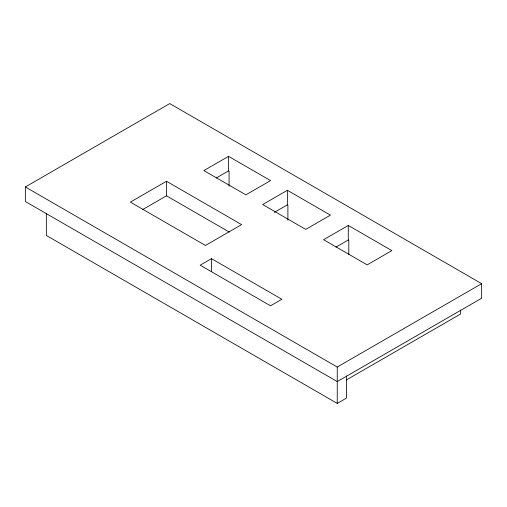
<?xml version="1.0" encoding="UTF-8"?>
<svg xmlns="http://www.w3.org/2000/svg" width="507" height="507" viewBox="0 0 507 507"><rect width="100%" height="100%" fill="white"/><g stroke="black" fill="none" stroke-linecap="round" stroke-linejoin="round"><path stroke-width="0.76" d="M25.35 186.956L169.75 103.586L481.65 283.667L481.65 298.217L337.25 381.581L25.35 201.507L25.35 186.956L337.25 367.03L481.65 283.667M166.486 181.259L130.369 202.116L205.455 245.464L241.573 224.614L166.486 181.259L166.486 195.816L229.284 232.073M228.556 156.34L203.877 170.586L245.889 194.84L270.567 180.593L228.556 156.34L228.556 170.891L216.216 178.014M142.632 209.581L166.486 195.816M287.368 190.29L262.689 204.543L305.746 229.398L330.425 215.152L287.368 190.29L287.368 204.841L274.344 212.363M211.495 258.652L200.17 265.193L270.529 305.816L281.854 299.276L211.495 258.652L211.495 271.676M348.277 225.457L323.599 239.703L367.182 264.869L391.86 250.616L348.277 225.457L348.277 240.007L335.938 247.131M346.401 379.939L460.648 313.979L460.648 310.037M46.352 213.352L46.352 235.463L337.25 403.414L346.401 398.128L346.401 375.998M228.556 170.891L229.082 171.195L229.082 186.196M287.368 204.841L287.894 205.145L287.894 220.152M348.277 240.007L348.803 240.312L348.803 254.527M337.25 367.03L337.25 403.414"/></g></svg>
